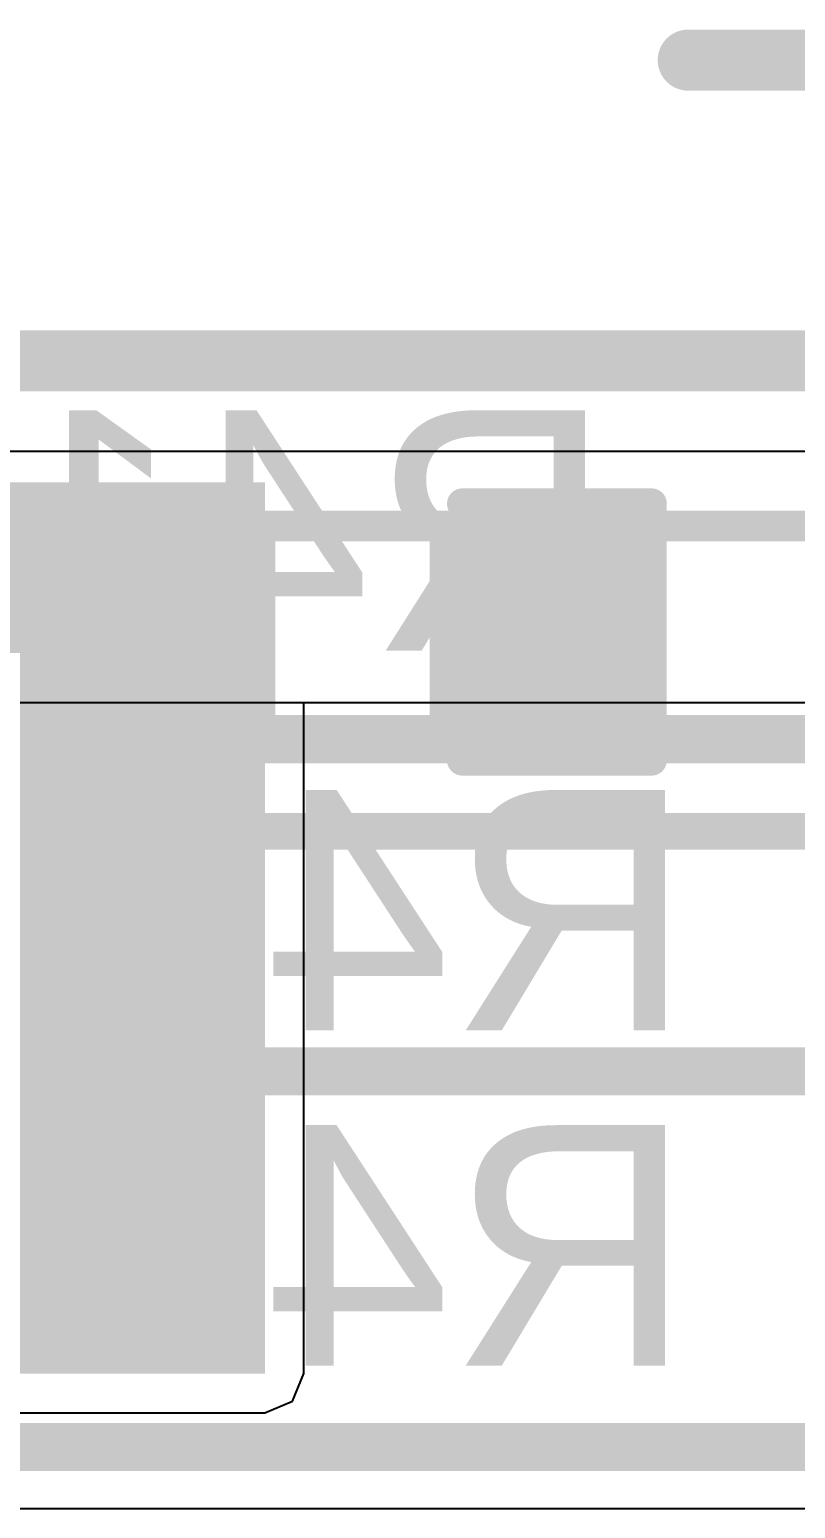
# Model space of a CAD drawing. Header units: inches. Extents: x -3 to 423, y -3 to 110.
# Drawn here: x 36.16 to 39.34, y 74.65 to 80.8 of the extents above; entities that cross this region are included whole.
import ezdxf

# ---------------------------------------------------------------- set-up
doc = ezdxf.new("R2010")
doc.units = ezdxf.units.IN
for name, color, linetype in [('Board Outline', 56, 'Continuous'), ('Bottom Layer', 5, 'Continuous'), ('Bottom Overlay', 54, 'Continuous'), ('Mechanical 1', 6, 'Continuous'), ('Mechanical 13', 56, 'Continuous'), ('Mechanical 15', 56, 'Continuous'), ('Mechanical 3', 76, 'Continuous'), ('Mid Layer', 16, 'Continuous'), ('Mid Layer 2', 76, 'Continuous'), ('Top Layer', 1, 'Continuous'), ('Top Overlay', 2, 'Continuous'), ('Top Paste', 8, 'Continuous'), ('Top Solder', 216, 'Continuous')]:
    doc.layers.add(name, color=color, linetype=linetype)
doc.styles.add('Arial', font='', dxfattribs={"height": 0.2})
doc.styles.get('Arial').set_extended_font_data('Arial')

# ---------------------------------------------------------------- blocks, each defined once
blk = doc.blocks.new('C___0603_6')
at = {"layer": 'Top Layer'}
for points in [[(-0.381, 0.4445), (-0.381, -0.4445), (-1.143, -0.4445), (-1.143, 0.4445)], [(1.143, 0.4445), (1.143, -0.4445), (0.381, -0.4445), (0.381, 0.4445)]]:
    blk.add_hatch(color=1, dxfattribs=at).paths.add_polyline_path(points)
at = {"layer": 'Top Paste'}
for points in [[(-0.381, 0.4445), (-0.381, -0.4445), (-1.143, -0.4445), (-1.143, 0.4445)], [(1.143, 0.4445), (1.143, -0.4445), (0.381, -0.4445), (0.381, 0.4445)]]:
    blk.add_hatch(color=8, dxfattribs=at).paths.add_polyline_path(points)
at = {"layer": 'Top Solder'}
for points in [[(-0.321, 0.5045), (-0.321, -0.5045), (-1.203, -0.5045), (-1.203, 0.5045)], [(1.203, 0.5045), (1.203, -0.5045), (0.321, -0.5045), (0.321, 0.5045)]]:
    blk.add_hatch(color=216, dxfattribs=at).paths.add_polyline_path(points)
at = {"layer": 'Top Overlay'}
for points in [[(-0.4572, 0.5334, 0.127, 0.127, 0), (-1.2446, 0.5334, 0.127, 0.127, 0)], [(-1.2446, 0.5334, 0.127, 0.127, 0), (-1.2446, -0.5334, 0.127, 0.127, 0)], [(1.2446, 0.5334, 0.127, 0.127, 0), (0.4572, 0.5334, 0.127, 0.127, 0)], [(1.2446, 0.5334, 0.127, 0.127, 0), (1.2446, -0.5334, 0.127, 0.127, 0)], [(-0.4572, -0.5334, 0.127, 0.127, 0), (-1.2446, -0.5334, 0.127, 0.127, 0)], [(1.2446, -0.5334, 0.127, 0.127, 0), (0.4572, -0.5334, 0.127, 0.127, 0)]]:
    blk.add_lwpolyline(points, format="xyseb", dxfattribs=at)
for points in [[(-1.2764, 0.5334, 0.0635, 0.0635, 1), (-1.2128, 0.5334, 0.0635, 0.0635, 1)], [(-1.2764, 0.5334, 0.0635, 0.0635, 1), (-1.2128, 0.5334, 0.0635, 0.0635, 1)], [(-0.4889, 0.5334, 0.0635, 0.0635, 1), (-0.4254, 0.5334, 0.0635, 0.0635, 1)], [(0.4254, 0.5334, 0.0635, 0.0635, 1), (0.4889, 0.5334, 0.0635, 0.0635, 1)], [(1.2128, 0.5334, 0.0635, 0.0635, 1), (1.2764, 0.5334, 0.0635, 0.0635, 1)], [(1.2128, 0.5334, 0.0635, 0.0635, 1), (1.2764, 0.5334, 0.0635, 0.0635, 1)], [(-1.2764, -0.5334, 0.0635, 0.0635, 1), (-1.2128, -0.5334, 0.0635, 0.0635, 1)], [(-1.2764, -0.5334, 0.0635, 0.0635, 1), (-1.2128, -0.5334, 0.0635, 0.0635, 1)], [(-0.4889, -0.5334, 0.0635, 0.0635, 1), (-0.4254, -0.5334, 0.0635, 0.0635, 1)], [(0.4254, -0.5334, 0.0635, 0.0635, 1), (0.4889, -0.5334, 0.0635, 0.0635, 1)], [(1.2128, -0.5334, 0.0635, 0.0635, 1), (1.2764, -0.5334, 0.0635, 0.0635, 1)], [(1.2128, -0.5334, 0.0635, 0.0635, 1), (1.2764, -0.5334, 0.0635, 0.0635, 1)]]:
    blk.add_lwpolyline(points, format="xyseb", close=True, dxfattribs=at)
blk = doc.blocks.new('CON_2078430004_MOL_44')
at = {"layer": 'Mechanical 13'}
blk.add_lwpolyline([(2.45, -4.224, 0.127, 0.127, 0), (-9.95, -4.224, 0.127, 0.127, 0)], format="xyseb", dxfattribs=at)
at = {"layer": 'Mechanical 15'}
blk.add_lwpolyline([(3.72, -5.494, 0.127, 0.127, 0), (-11.22, -5.494, 0.127, 0.127, 0)], format="xyseb", dxfattribs=at)
at = {"layer": 'Top Overlay'}
blk.add_lwpolyline([(2.45, -4.224, 0.1524, 0.1524, 0), (-9.95, -4.224, 0.1524, 0.1524, 0)], format="xyseb", dxfattribs=at)

msp = doc.modelspace()

# ---------------------------------------------------------------- hatches: boundary and pattern name
at = {"layer": 'Top Layer'}
msp.add_hatch(color=1, dxfattribs=at).paths.add_polyline_path([(34.9504, 75.21), (37.1348, 75.21), (37.1348, 78.9154), (34.9504, 78.9154)])

# ---------------------------------------------------------------- linework, layer by layer
at = {"layer": 'Board Outline'}
msp.add_lwpolyline([(0.02, 79.42, 0.254, 0.254, 0), (64.06, 79.42, 0.254, 0.254, 0)], format="xyseb", dxfattribs=at)
at = {"layer": 'Bottom Layer'}
msp.add_line((32.2394, 74.6497), (44.7838, 74.6497), dxfattribs=at)
for points in [[(32.0582, 77.8476, 0.2, 0.2, 0), (42.479, 77.8476, 0.2, 0.2, 0)], [(32.0582, 76.4667, 0.2, 0.2, 0), (43.722, 76.4667, 0.2, 0.2, 0)], [(32.2394, 74.9046, 0.2, 0.2, 0), (44.7838, 74.9046, 0.2, 0.2, 0)]]:
    msp.add_lwpolyline(points, format="xyseb", dxfattribs=at)
at = {"layer": 'Mechanical 1'}
msp.add_lwpolyline([(31.37, 79.42, 0.254, 0.254, 0), (64.06, 79.42, 0.254, 0.254, 0)], format="xyseb", dxfattribs=at)
at = {"layer": 'Mechanical 3'}
msp.add_lwpolyline([(38.8958, 80.6704, 0.254, 0.254, 0), (64.06, 80.6704, 0.254, 0.254, 0)], format="xyseb", dxfattribs=at)
msp.add_lwpolyline([(38.8323, 80.6704, 0.127, 0.127, 1), (38.9593, 80.6704, 0.127, 0.127, 1)], format="xyseb", close=True, dxfattribs=at)
at = {"layer": 'Mid Layer'}
msp.add_line((32.9452, 78), (52.6872, 78), dxfattribs=at)
at = {"layer": 'Mid Layer 2'}
msp.add_line((33.0643, 79.0448), (63.3476, 79.0448), dxfattribs=at)
at = {"layer": 'Top Layer'}
for p, q in [((37.2972, 75.21), (37.2972, 78)), ((37.2972, 78), (52.4326, 78)), ((37.2496, 75.0952), (37.2972, 75.21)), ((37.1348, 75.0476), (37.2496, 75.0952)), ((34.9504, 75.0476), (37.1348, 75.0476))]:
    msp.add_line(p, q, dxfattribs=at)

# ---------------------------------------------------------------- block references
at = {"rotation": 180}
for name, p in [('C___0603_6', (37.4986, 78.2931)), ('CON_2078430004_MOL_44', (35.86, 73.24))]:
    msp.add_blockref(name, p, dxfattribs=at)

# ---------------------------------------------------------------- texts
at = {"layer": 'Bottom Overlay', "style": 'Arial', "text_generation_flag": 2}
for s, p in [('R41', (38.5805, 78.2148)), ('R40', (38.9137, 76.6366)), ('R42', (38.9137, 75.243))]:
    msp.add_text(s, height=1, dxfattribs=at).set_placement(p)

doc.saveas('drawing.dxf')
